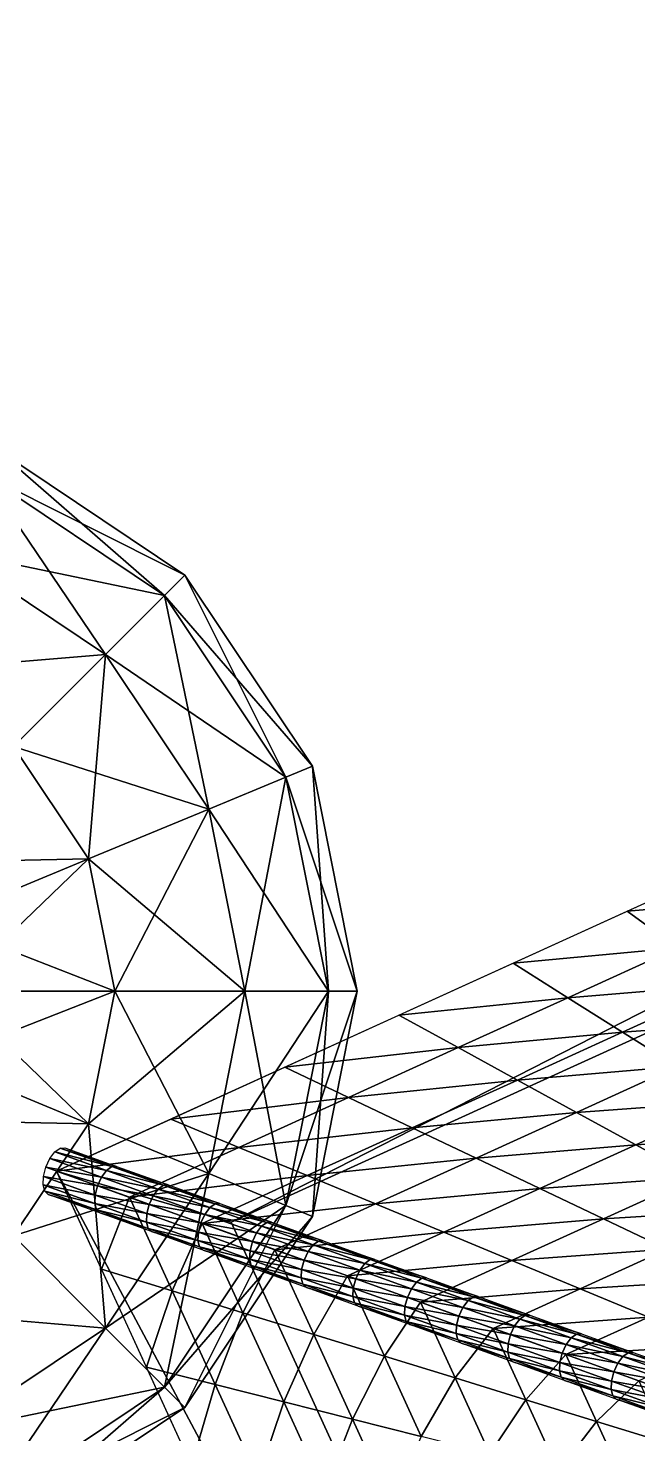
# Model space of a CAD drawing. Header units: metres. Extents: x -32.6 to 43.8, y -33.1 to 27.7.
# Drawn here: x -9.42 to -6.47, y 2.95 to 9.76 of the extents above; entities that cross this region are included whole.
import ezdxf

# ---------------------------------------------------------------- set-up
doc = ezdxf.new("R2010")
doc.units = ezdxf.units.M
for name, color, linetype in [('HREBENACE', 1, 'CONTINUOUS'), ('MANSARDA', 4, 'CONTINUOUS'), ('STRECHA_SEVER', 7, 'CONTINUOUS'), ('STRECHA_ZAPAD', 2, 'CONTINUOUS'), ('STROMY_OKOLI', 3, 'CONTINUOUS'), ('ZDIVO', 6, 'CONTINUOUS')]:
    doc.layers.add(name, color=color, linetype=linetype)

msp = doc.modelspace()

# ---------------------------------------------------------------- linework, layer by layer
at = {"layer": 'HREBENACE'}
for points in [[(-9.3363, 4.2449, 7.4465), (-9.3168, 4.2867, 7.4384), (-9.0667, 4.1966, 7.5763)], [(-9.3168, 4.2867, 7.4384), (-9.2923, 4.3192, 7.4153), (-9.0422, 4.2292, 7.5532)], [(-9.3168, 4.2867, 7.4384), (-9.0422, 4.2292, 7.5532), (-9.0667, 4.1966, 7.5763)], [(-9.2923, 4.3192, 7.4153), (-9.2667, 4.3376, 7.3808), (-9.0165, 4.2476, 7.5186)], [(-9.2923, 4.3192, 7.4153), (-9.0165, 4.2476, 7.5186), (-9.0422, 4.2292, 7.5532)], [(-9.2667, 4.3376, 7.3808), (-9.2437, 4.3391, 7.34), (-8.9936, 4.249, 7.4778)], [(-9.2667, 4.3376, 7.3808), (-8.9936, 4.249, 7.4778), (-9.0165, 4.2476, 7.5186)], [(-9.3479, 4.2003, 7.4384), (-9.3363, 4.2449, 7.4465), (-9.0862, 4.1548, 7.5844)], [(-9.3363, 4.2449, 7.4465), (-9.0667, 4.1966, 7.5763), (-9.0862, 4.1548, 7.5844)], [(-9.0667, 4.1966, 7.5763), (-9.0422, 4.2292, 7.5532), (-8.7921, 4.1392, 7.691)], [(-9.0422, 4.2292, 7.5532), (-9.0165, 4.2476, 7.5186), (-8.7664, 4.1576, 7.6565)], [(-9.0422, 4.2292, 7.5532), (-8.7664, 4.1576, 7.6565), (-8.7921, 4.1392, 7.691)], [(-9.0165, 4.2476, 7.5186), (-8.9936, 4.249, 7.4778), (-8.7434, 4.159, 7.6157)], [(-9.0165, 4.2476, 7.5186), (-8.7434, 4.159, 7.6157), (-8.7664, 4.1576, 7.6565)], [(-9.3498, 4.1596, 7.4153), (-9.3479, 4.2003, 7.4384), (-9.0978, 4.1102, 7.5763)], [(-9.3418, 4.129, 7.3808), (-9.3498, 4.1596, 7.4153), (-9.0997, 4.0695, 7.5532)], [(-9.3498, 4.1596, 7.4153), (-9.0978, 4.1102, 7.5763), (-9.0997, 4.0695, 7.5532)], [(-9.3479, 4.2003, 7.4384), (-9.0862, 4.1548, 7.5844), (-9.0978, 4.1102, 7.5763)], [(-9.0978, 4.1102, 7.5763), (-9.0862, 4.1548, 7.5844), (-8.836, 4.0648, 7.7222)], [(-9.0862, 4.1548, 7.5844), (-9.0667, 4.1966, 7.5763), (-8.8165, 4.1066, 7.7141)], [(-9.0862, 4.1548, 7.5844), (-8.8165, 4.1066, 7.7141), (-8.836, 4.0648, 7.7222)], [(-9.0667, 4.1966, 7.5763), (-8.7921, 4.1392, 7.691), (-8.8165, 4.1066, 7.7141)], [(-8.7921, 4.1392, 7.691), (-8.7664, 4.1576, 7.6565), (-8.5163, 4.0675, 7.7943)], [(-8.7664, 4.1576, 7.6565), (-8.7434, 4.159, 7.6157), (-8.4933, 4.069, 7.7535)], [(-8.7664, 4.1576, 7.6565), (-8.4933, 4.069, 7.7535), (-8.5163, 4.0675, 7.7943)], [(-9.325, 4.1133, 7.34), (-9.3418, 4.129, 7.3808), (-9.0916, 4.039, 7.5186)], [(-9.3418, 4.129, 7.3808), (-9.0997, 4.0695, 7.5532), (-9.0916, 4.039, 7.5186)], [(-9.325, 4.1133, 7.34), (-9.0916, 4.039, 7.5186), (-9.0748, 4.0232, 7.4778)], [(-9.0997, 4.0695, 7.5532), (-9.0978, 4.1102, 7.5763), (-8.8476, 4.0202, 7.7141)], [(-9.0978, 4.1102, 7.5763), (-8.836, 4.0648, 7.7222), (-8.8476, 4.0202, 7.7141)], [(-8.836, 4.0648, 7.7222), (-8.8165, 4.1066, 7.7141), (-8.5664, 4.0165, 7.852)], [(-8.8165, 4.1066, 7.7141), (-8.7921, 4.1392, 7.691), (-8.542, 4.0491, 7.8289)], [(-8.8165, 4.1066, 7.7141), (-8.542, 4.0491, 7.8289), (-8.5664, 4.0165, 7.852)], [(-8.7921, 4.1392, 7.691), (-8.5163, 4.0675, 7.7943), (-8.542, 4.0491, 7.8289)], [(-9.0916, 4.039, 7.5186), (-9.0997, 4.0695, 7.5532), (-8.8496, 3.9795, 7.691)], [(-9.0997, 4.0695, 7.5532), (-8.8476, 4.0202, 7.7141), (-8.8496, 3.9795, 7.691)], [(-9.0748, 4.0232, 7.4778), (-9.0916, 4.039, 7.5186), (-8.8415, 3.9489, 7.6565)], [(-9.0916, 4.039, 7.5186), (-8.8496, 3.9795, 7.691), (-8.8415, 3.9489, 7.6565)], [(-9.0748, 4.0232, 7.4778), (-8.8415, 3.9489, 7.6565), (-8.8247, 3.9332, 7.6157)], [(-8.8496, 3.9795, 7.691), (-8.8476, 4.0202, 7.7141), (-8.5975, 3.9301, 7.852)], [(-8.8476, 4.0202, 7.7141), (-8.836, 4.0648, 7.7222), (-8.5859, 3.9748, 7.8601)], [(-8.8476, 4.0202, 7.7141), (-8.5859, 3.9748, 7.8601), (-8.5975, 3.9301, 7.852)], [(-8.836, 4.0648, 7.7222), (-8.5664, 4.0165, 7.852), (-8.5859, 3.9748, 7.8601)], [(-8.5859, 3.9748, 7.8601), (-8.5664, 4.0165, 7.852), (-8.3163, 3.9265, 7.9898)], [(-8.5664, 4.0165, 7.852), (-8.542, 4.0491, 7.8289), (-8.2918, 3.9591, 7.9667)], [(-8.5664, 4.0165, 7.852), (-8.2918, 3.9591, 7.9667), (-8.3163, 3.9265, 7.9898)], [(-8.542, 4.0491, 7.8289), (-8.5163, 4.0675, 7.7943), (-8.2662, 3.9775, 7.9321)], [(-8.542, 4.0491, 7.8289), (-8.2662, 3.9775, 7.9321), (-8.2918, 3.9591, 7.9667)], [(-8.5163, 4.0675, 7.7943), (-8.4933, 4.069, 7.7535), (-8.2432, 3.9789, 7.8914)], [(-8.5163, 4.0675, 7.7943), (-8.2432, 3.9789, 7.8914), (-8.2662, 3.9775, 7.9321)], [(-8.8415, 3.9489, 7.6565), (-8.8496, 3.9795, 7.691), (-8.5994, 3.8894, 7.8289)], [(-8.8496, 3.9795, 7.691), (-8.5975, 3.9301, 7.852), (-8.5994, 3.8894, 7.8289)], [(-8.8247, 3.9332, 7.6157), (-8.8415, 3.9489, 7.6565), (-8.5914, 3.8589, 7.7943)], [(-8.8415, 3.9489, 7.6565), (-8.5994, 3.8894, 7.8289), (-8.5914, 3.8589, 7.7943)], [(-8.5975, 3.9301, 7.852), (-8.5859, 3.9748, 7.8601), (-8.3358, 3.8847, 7.9979)], [(-8.5859, 3.9748, 7.8601), (-8.3163, 3.9265, 7.9898), (-8.3358, 3.8847, 7.9979)], [(-8.3163, 3.9265, 7.9898), (-8.2918, 3.9591, 7.9667), (-8.0417, 3.869, 8.1046)], [(-8.2918, 3.9591, 7.9667), (-8.2662, 3.9775, 7.9321), (-8.016, 3.8874, 8.07)], [(-8.2918, 3.9591, 7.9667), (-8.016, 3.8874, 8.07), (-8.0417, 3.869, 8.1046)], [(-8.2662, 3.9775, 7.9321), (-8.2432, 3.9789, 7.8914), (-7.993, 3.8889, 8.0292)], [(-8.2662, 3.9775, 7.9321), (-7.993, 3.8889, 8.0292), (-8.016, 3.8874, 8.07)], [(-8.8247, 3.9332, 7.6157), (-8.5914, 3.8589, 7.7943), (-8.5746, 3.8431, 7.7535)], [(-8.5994, 3.8894, 7.8289), (-8.5975, 3.9301, 7.852), (-8.3474, 3.8401, 7.9898)], [(-8.5914, 3.8589, 7.7943), (-8.5994, 3.8894, 7.8289), (-8.3493, 3.7994, 7.9667)], [(-8.5994, 3.8894, 7.8289), (-8.3474, 3.8401, 7.9898), (-8.3493, 3.7994, 7.9667)], [(-8.5975, 3.9301, 7.852), (-8.3358, 3.8847, 7.9979), (-8.3474, 3.8401, 7.9898)], [(-8.3474, 3.8401, 7.9898), (-8.3358, 3.8847, 7.9979), (-8.0857, 3.7947, 8.1358)], [(-8.3358, 3.8847, 7.9979), (-8.3163, 3.9265, 7.9898), (-8.0662, 3.8365, 8.1276)], [(-8.3358, 3.8847, 7.9979), (-8.0662, 3.8365, 8.1276), (-8.0857, 3.7947, 8.1358)], [(-8.3163, 3.9265, 7.9898), (-8.0417, 3.869, 8.1046), (-8.0662, 3.8365, 8.1276)], [(-8.0417, 3.869, 8.1046), (-8.016, 3.8874, 8.07), (-7.7659, 3.7974, 8.2078)], [(-8.016, 3.8874, 8.07), (-7.993, 3.8889, 8.0292), (-7.7429, 3.7988, 8.1671)], [(-8.016, 3.8874, 8.07), (-7.7429, 3.7988, 8.1671), (-7.7659, 3.7974, 8.2078)], [(-8.5746, 3.8431, 7.7535), (-8.5914, 3.8589, 7.7943), (-8.3413, 3.7689, 7.9321)], [(-8.5914, 3.8589, 7.7943), (-8.3493, 3.7994, 7.9667), (-8.3413, 3.7689, 7.9321)], [(-8.5746, 3.8431, 7.7535), (-8.3413, 3.7689, 7.9321), (-8.3245, 3.7531, 7.8914)], [(-8.3493, 3.7994, 7.9667), (-8.3474, 3.8401, 7.9898), (-8.0973, 3.75, 8.1276)], [(-8.3474, 3.8401, 7.9898), (-8.0857, 3.7947, 8.1358), (-8.0973, 3.75, 8.1276)], [(-8.0857, 3.7947, 8.1358), (-8.0662, 3.8365, 8.1276), (-7.816, 3.7464, 8.2655)], [(-8.0662, 3.8365, 8.1276), (-8.0417, 3.869, 8.1046), (-7.7916, 3.779, 8.2424)], [(-8.0662, 3.8365, 8.1276), (-7.7916, 3.779, 8.2424), (-7.816, 3.7464, 8.2655)], [(-8.0417, 3.869, 8.1046), (-7.7659, 3.7974, 8.2078), (-7.7916, 3.779, 8.2424)], [(-8.3413, 3.7689, 7.9321), (-8.3493, 3.7994, 7.9667), (-8.0992, 3.7094, 8.1046)], [(-8.3493, 3.7994, 7.9667), (-8.0973, 3.75, 8.1276), (-8.0992, 3.7094, 8.1046)], [(-8.3245, 3.7531, 7.8914), (-8.3413, 3.7689, 7.9321), (-8.0911, 3.6788, 8.07)], [(-8.3413, 3.7689, 7.9321), (-8.0992, 3.7094, 8.1046), (-8.0911, 3.6788, 8.07)], [(-8.3245, 3.7531, 7.8914), (-8.0911, 3.6788, 8.07), (-8.0743, 3.6631, 8.0292)], [(-8.0992, 3.7094, 8.1046), (-8.0973, 3.75, 8.1276), (-7.8471, 3.66, 8.2655)], [(-8.0973, 3.75, 8.1276), (-8.0857, 3.7947, 8.1358), (-7.8355, 3.7046, 8.2736)], [(-8.0973, 3.75, 8.1276), (-7.8355, 3.7046, 8.2736), (-7.8471, 3.66, 8.2655)], [(-8.0857, 3.7947, 8.1358), (-7.816, 3.7464, 8.2655), (-7.8355, 3.7046, 8.2736)], [(-7.8355, 3.7046, 8.2736), (-7.816, 3.7464, 8.2655), (-7.5659, 3.6564, 8.4033)], [(-7.816, 3.7464, 8.2655), (-7.7916, 3.779, 8.2424), (-7.5415, 3.689, 8.3802)], [(-7.816, 3.7464, 8.2655), (-7.5415, 3.689, 8.3802), (-7.5659, 3.6564, 8.4033)], [(-7.7916, 3.779, 8.2424), (-7.7659, 3.7974, 8.2078), (-7.5158, 3.7074, 8.3457)], [(-7.7916, 3.779, 8.2424), (-7.5158, 3.7074, 8.3457), (-7.5415, 3.689, 8.3802)], [(-7.7659, 3.7974, 8.2078), (-7.7429, 3.7988, 8.1671), (-7.4928, 3.7088, 8.3049)], [(-7.7659, 3.7974, 8.2078), (-7.4928, 3.7088, 8.3049), (-7.5158, 3.7074, 8.3457)], [(-8.0911, 3.6788, 8.07), (-8.0992, 3.7094, 8.1046), (-7.8491, 3.6193, 8.2424)], [(-8.0992, 3.7094, 8.1046), (-7.8471, 3.66, 8.2655), (-7.8491, 3.6193, 8.2424)], [(-8.0743, 3.6631, 8.0292), (-8.0911, 3.6788, 8.07), (-7.841, 3.5888, 8.2078)], [(-8.0911, 3.6788, 8.07), (-7.8491, 3.6193, 8.2424), (-7.841, 3.5888, 8.2078)], [(-7.8471, 3.66, 8.2655), (-7.8355, 3.7046, 8.2736), (-7.5854, 3.6146, 8.4114)], [(-7.8355, 3.7046, 8.2736), (-7.5659, 3.6564, 8.4033), (-7.5854, 3.6146, 8.4114)], [(-7.5659, 3.6564, 8.4033), (-7.5415, 3.689, 8.3802), (-7.2913, 3.5989, 8.5181)], [(-7.5415, 3.689, 8.3802), (-7.5158, 3.7074, 8.3457), (-7.2657, 3.6173, 8.4835)], [(-7.5415, 3.689, 8.3802), (-7.2657, 3.6173, 8.4835), (-7.2913, 3.5989, 8.5181)], [(-7.5158, 3.7074, 8.3457), (-7.4928, 3.7088, 8.3049), (-7.2427, 3.6188, 8.4428)], [(-7.5158, 3.7074, 8.3457), (-7.2427, 3.6188, 8.4428), (-7.2657, 3.6173, 8.4835)], [(-8.0743, 3.6631, 8.0292), (-7.841, 3.5888, 8.2078), (-7.8242, 3.573, 8.1671)], [(-7.8491, 3.6193, 8.2424), (-7.8471, 3.66, 8.2655), (-7.597, 3.57, 8.4033)], [(-7.841, 3.5888, 8.2078), (-7.8491, 3.6193, 8.2424), (-7.5989, 3.5293, 8.3802)], [(-7.8491, 3.6193, 8.2424), (-7.597, 3.57, 8.4033), (-7.5989, 3.5293, 8.3802)], [(-7.8471, 3.66, 8.2655), (-7.5854, 3.6146, 8.4114), (-7.597, 3.57, 8.4033)], [(-7.597, 3.57, 8.4033), (-7.5854, 3.6146, 8.4114), (-7.3353, 3.5246, 8.5493)], [(-7.5854, 3.6146, 8.4114), (-7.5659, 3.6564, 8.4033), (-7.3158, 3.5663, 8.5412)], [(-7.5854, 3.6146, 8.4114), (-7.3158, 3.5663, 8.5412), (-7.3353, 3.5246, 8.5493)], [(-7.5659, 3.6564, 8.4033), (-7.2913, 3.5989, 8.5181), (-7.3158, 3.5663, 8.5412)], [(-7.2913, 3.5989, 8.5181), (-7.2657, 3.6173, 8.4835), (-7.0155, 3.5273, 8.6214)], [(-7.2657, 3.6173, 8.4835), (-7.2427, 3.6188, 8.4428), (-6.9925, 3.5287, 8.5806)], [(-7.2657, 3.6173, 8.4835), (-6.9925, 3.5287, 8.5806), (-7.0155, 3.5273, 8.6214)], [(-7.8242, 3.573, 8.1671), (-7.841, 3.5888, 8.2078), (-7.5909, 3.4987, 8.3457)], [(-7.841, 3.5888, 8.2078), (-7.5989, 3.5293, 8.3802), (-7.5909, 3.4987, 8.3457)], [(-7.8242, 3.573, 8.1671), (-7.5909, 3.4987, 8.3457), (-7.5741, 3.483, 8.3049)], [(-7.5989, 3.5293, 8.3802), (-7.597, 3.57, 8.4033), (-7.3469, 3.4799, 8.5412)], [(-7.597, 3.57, 8.4033), (-7.3353, 3.5246, 8.5493), (-7.3469, 3.4799, 8.5412)], [(-7.3353, 3.5246, 8.5493), (-7.3158, 3.5663, 8.5412), (-7.0657, 3.4763, 8.679)], [(-7.3158, 3.5663, 8.5412), (-7.2913, 3.5989, 8.5181), (-7.0412, 3.5089, 8.6559)], [(-7.3158, 3.5663, 8.5412), (-7.0412, 3.5089, 8.6559), (-7.0657, 3.4763, 8.679)], [(-7.2913, 3.5989, 8.5181), (-7.0155, 3.5273, 8.6214), (-7.0412, 3.5089, 8.6559)], [(-7.5909, 3.4987, 8.3457), (-7.5989, 3.5293, 8.3802), (-7.3488, 3.4392, 8.5181)], [(-7.5989, 3.5293, 8.3802), (-7.3469, 3.4799, 8.5412), (-7.3488, 3.4392, 8.5181)], [(-7.5741, 3.483, 8.3049), (-7.5909, 3.4987, 8.3457), (-7.3408, 3.4087, 8.4835)], [(-7.5909, 3.4987, 8.3457), (-7.3488, 3.4392, 8.5181), (-7.3408, 3.4087, 8.4835)], [(-7.5741, 3.483, 8.3049), (-7.3408, 3.4087, 8.4835), (-7.324, 3.3929, 8.4428)], [(-7.3488, 3.4392, 8.5181), (-7.3469, 3.4799, 8.5412), (-7.0968, 3.3899, 8.679)], [(-7.3469, 3.4799, 8.5412), (-7.3353, 3.5246, 8.5493), (-7.0852, 3.4345, 8.6871)], [(-7.3469, 3.4799, 8.5412), (-7.0852, 3.4345, 8.6871), (-7.0968, 3.3899, 8.679)], [(-7.3353, 3.5246, 8.5493), (-7.0657, 3.4763, 8.679), (-7.0852, 3.4345, 8.6871)], [(-7.0852, 3.4345, 8.6871), (-7.0657, 3.4763, 8.679), (-6.8155, 3.3863, 8.8169)], [(-7.0657, 3.4763, 8.679), (-7.0412, 3.5089, 8.6559), (-6.7911, 3.4188, 8.7938)], [(-7.0657, 3.4763, 8.679), (-6.7911, 3.4188, 8.7938), (-6.8155, 3.3863, 8.8169)], [(-7.0412, 3.5089, 8.6559), (-7.0155, 3.5273, 8.6214), (-6.7654, 3.4372, 8.7592)], [(-7.0412, 3.5089, 8.6559), (-6.7654, 3.4372, 8.7592), (-6.7911, 3.4188, 8.7938)], [(-7.0155, 3.5273, 8.6214), (-6.9925, 3.5287, 8.5806), (-6.7424, 3.4387, 8.7185)], [(-7.0155, 3.5273, 8.6214), (-6.7424, 3.4387, 8.7185), (-6.7654, 3.4372, 8.7592)], [(-7.3408, 3.4087, 8.4835), (-7.3488, 3.4392, 8.5181), (-7.0987, 3.3492, 8.6559)], [(-7.3488, 3.4392, 8.5181), (-7.0968, 3.3899, 8.679), (-7.0987, 3.3492, 8.6559)], [(-7.324, 3.3929, 8.4428), (-7.3408, 3.4087, 8.4835), (-7.0906, 3.3187, 8.6214)], [(-7.3408, 3.4087, 8.4835), (-7.0987, 3.3492, 8.6559), (-7.0906, 3.3187, 8.6214)], [(-7.0968, 3.3899, 8.679), (-7.0852, 3.4345, 8.6871), (-6.835, 3.3445, 8.825)], [(-7.0852, 3.4345, 8.6871), (-6.8155, 3.3863, 8.8169), (-6.835, 3.3445, 8.825)], [(-6.8155, 3.3863, 8.8169), (-6.7911, 3.4188, 8.7938), (-6.5409, 3.3288, 8.9316)], [(-6.7911, 3.4188, 8.7938), (-6.7654, 3.4372, 8.7592), (-6.5153, 3.3472, 8.8971)], [(-6.7911, 3.4188, 8.7938), (-6.5153, 3.3472, 8.8971), (-6.5409, 3.3288, 8.9316)], [(-6.7654, 3.4372, 8.7592), (-6.7424, 3.4387, 8.7185), (-6.4923, 3.3486, 8.8563)], [(-6.7654, 3.4372, 8.7592), (-6.4923, 3.3486, 8.8563), (-6.5153, 3.3472, 8.8971)], [(-7.324, 3.3929, 8.4428), (-7.0906, 3.3187, 8.6214), (-7.0738, 3.3029, 8.5806)], [(-7.0987, 3.3492, 8.6559), (-7.0968, 3.3899, 8.679), (-6.8466, 3.2998, 8.8169)], [(-7.0906, 3.3187, 8.6214), (-7.0987, 3.3492, 8.6559), (-6.8486, 3.2592, 8.7938)], [(-7.0987, 3.3492, 8.6559), (-6.8466, 3.2998, 8.8169), (-6.8486, 3.2592, 8.7938)], [(-7.0968, 3.3899, 8.679), (-6.835, 3.3445, 8.825), (-6.8466, 3.2998, 8.8169)], [(-6.8466, 3.2998, 8.8169), (-6.835, 3.3445, 8.825), (-6.5849, 3.2544, 8.9628)], [(-6.835, 3.3445, 8.825), (-6.8155, 3.3863, 8.8169), (-6.5654, 3.2962, 8.9547)], [(-6.835, 3.3445, 8.825), (-6.5654, 3.2962, 8.9547), (-6.5849, 3.2544, 8.9628)], [(-6.8155, 3.3863, 8.8169), (-6.5409, 3.3288, 8.9316), (-6.5654, 3.2962, 8.9547)], [(-6.5409, 3.3288, 8.9316), (-6.5153, 3.3472, 8.8971), (-6.2652, 3.2572, 9.0349)], [(-6.5153, 3.3472, 8.8971), (-6.4923, 3.3486, 8.8563), (-6.2422, 3.2586, 8.9941)], [(-6.5153, 3.3472, 8.8971), (-6.2422, 3.2586, 8.9941), (-6.2652, 3.2572, 9.0349)], [(-7.0738, 3.3029, 8.5806), (-7.0906, 3.3187, 8.6214), (-6.8405, 3.2286, 8.7592)], [(-7.0906, 3.3187, 8.6214), (-6.8486, 3.2592, 8.7938), (-6.8405, 3.2286, 8.7592)], [(-7.0738, 3.3029, 8.5806), (-6.8405, 3.2286, 8.7592), (-6.8237, 3.2129, 8.7185)], [(-6.8486, 3.2592, 8.7938), (-6.8466, 3.2998, 8.8169), (-6.5965, 3.2098, 8.9547)], [(-6.8466, 3.2998, 8.8169), (-6.5849, 3.2544, 8.9628), (-6.5965, 3.2098, 8.9547)], [(-6.5849, 3.2544, 8.9628), (-6.5654, 3.2962, 8.9547), (-6.3153, 3.2062, 9.0926)], [(-6.5654, 3.2962, 8.9547), (-6.5409, 3.3288, 8.9316), (-6.2908, 3.2387, 9.0695)], [(-6.5654, 3.2962, 8.9547), (-6.2908, 3.2387, 9.0695), (-6.3153, 3.2062, 9.0926)], [(-6.5409, 3.3288, 8.9316), (-6.2652, 3.2572, 9.0349), (-6.2908, 3.2387, 9.0695)], [(-6.8405, 3.2286, 8.7592), (-6.8486, 3.2592, 8.7938), (-6.5984, 3.1691, 8.9316)], [(-6.8486, 3.2592, 8.7938), (-6.5965, 3.2098, 8.9547), (-6.5984, 3.1691, 8.9316)], [(-6.8237, 3.2129, 8.7185), (-6.8405, 3.2286, 8.7592), (-6.5904, 3.1386, 8.8971)], [(-6.8405, 3.2286, 8.7592), (-6.5984, 3.1691, 8.9316), (-6.5904, 3.1386, 8.8971)], [(-6.8237, 3.2129, 8.7185), (-6.5904, 3.1386, 8.8971), (-6.5736, 3.1228, 8.8563)], [(-6.5984, 3.1691, 8.9316), (-6.5965, 3.2098, 8.9547), (-6.3464, 3.1198, 9.0926)], [(-6.5965, 3.2098, 8.9547), (-6.5849, 3.2544, 8.9628), (-6.3348, 3.1644, 9.1007)], [(-6.5965, 3.2098, 8.9547), (-6.3348, 3.1644, 9.1007), (-6.3464, 3.1198, 9.0926)], [(-6.5849, 3.2544, 8.9628), (-6.3153, 3.2062, 9.0926), (-6.3348, 3.1644, 9.1007)], [(-6.5904, 3.1386, 8.8971), (-6.5984, 3.1691, 8.9316), (-6.3483, 3.0791, 9.0695)], [(-6.5984, 3.1691, 8.9316), (-6.3464, 3.1198, 9.0926), (-6.3483, 3.0791, 9.0695)], [(-6.5736, 3.1228, 8.8563), (-6.5904, 3.1386, 8.8971), (-6.3403, 3.0485, 9.0349)], [(-6.5904, 3.1386, 8.8971), (-6.3483, 3.0791, 9.0695), (-6.3403, 3.0485, 9.0349)], [(-6.5736, 3.1228, 8.8563), (-6.3403, 3.0485, 9.0349), (-6.3235, 3.0328, 8.9941)]]:
    msp.add_3dface(points, dxfattribs=at)
at = {"layer": 'MANSARDA'}
for points in [[(-8.4393, 3.9782, 4.36), (2.8769, 9.7578, 7.29), (-9.2843, 4.2262, 7.29)], [(-8.4393, 3.9782, 4.36), (2.5058, 8.9567, 4.36), (2.8769, 9.7578, 7.29)], [(-4.1305, -5.4244, 4.36), (-8.4393, 3.9782, 4.36), (-9.2843, 4.2262, 7.29)], [(-4.1305, -5.4244, 4.36), (-9.2843, 4.2262, 7.29), (-4.4968, -6.2212, 7.29)]]:
    msp.add_3dface(points, dxfattribs=at)
at = {"layer": 'STRECHA_SEVER'}
for points in [[(-6.5204, 5.4834, 7.29), (-5.9676, 5.7348, 7.29), (-5.7465, 5.548, 7.4842)], [(-6.5204, 5.4834, 7.29), (-5.7465, 5.548, 7.4842), (-6.2774, 5.3066, 7.4842)], [(-7.0732, 5.2319, 7.29), (-6.5204, 5.4834, 7.29), (-6.2774, 5.3066, 7.4842)], [(-7.0732, 5.2319, 7.29), (-6.2774, 5.3066, 7.4842), (-6.8083, 5.0651, 7.4842)], [(-6.8083, 5.0651, 7.4842), (-6.2774, 5.3066, 7.4842), (-6.0344, 5.1297, 7.6785)], [(-7.626, 4.9805, 7.29), (-7.0732, 5.2319, 7.29), (-6.8083, 5.0651, 7.4842)], [(-6.8083, 5.0651, 7.4842), (-6.0344, 5.1297, 7.6785), (-6.5434, 4.8983, 7.6785)], [(-6.5434, 4.8983, 7.6785), (-6.0344, 5.1297, 7.6785), (-5.7914, 4.9529, 7.8727)], [(-7.626, 4.9805, 7.29), (-6.8083, 5.0651, 7.4842), (-7.3392, 4.8237, 7.4842)], [(-7.3392, 4.8237, 7.4842), (-6.8083, 5.0651, 7.4842), (-6.5434, 4.8983, 7.6785)], [(-8.1788, 4.7291, 7.29), (-7.626, 4.9805, 7.29), (-7.3392, 4.8237, 7.4842)], [(-6.5434, 4.8983, 7.6785), (-5.7914, 4.9529, 7.8727), (-6.2785, 4.7315, 7.8727)], [(-7.3392, 4.8237, 7.4842), (-6.5434, 4.8983, 7.6785), (-7.0524, 4.6668, 7.6785)], [(-7.0524, 4.6668, 7.6785), (-6.5434, 4.8983, 7.6785), (-6.2785, 4.7315, 7.8727)], [(-8.1788, 4.7291, 7.29), (-7.3392, 4.8237, 7.4842), (-7.8701, 4.5822, 7.4842)], [(-7.8701, 4.5822, 7.4842), (-7.3392, 4.8237, 7.4842), (-7.0524, 4.6668, 7.6785)], [(-8.7315, 4.4776, 7.29), (-8.1788, 4.7291, 7.29), (-7.8701, 4.5822, 7.4842)], [(-7.0524, 4.6668, 7.6785), (-6.2785, 4.7315, 7.8727), (-6.7656, 4.51, 7.8727)], [(-6.7656, 4.51, 7.8727), (-6.2785, 4.7315, 7.8727), (-6.0136, 4.5646, 8.0669)], [(-7.8701, 4.5822, 7.4842), (-7.0524, 4.6668, 7.6785), (-7.5614, 4.4354, 7.6785)], [(-7.5614, 4.4354, 7.6785), (-7.0524, 4.6668, 7.6785), (-6.7656, 4.51, 7.8727)], [(-8.7315, 4.4776, 7.29), (-7.8701, 4.5822, 7.4842), (-8.401, 4.3408, 7.4842)], [(-8.401, 4.3408, 7.4842), (-7.8701, 4.5822, 7.4842), (-7.5614, 4.4354, 7.6785)], [(-6.7656, 4.51, 7.8727), (-6.0136, 4.5646, 8.0669), (-6.4788, 4.3531, 8.0669)], [(-6.4788, 4.3531, 8.0669), (-6.0136, 4.5646, 8.0669), (-5.7487, 4.3978, 8.2612)], [(-7.5614, 4.4354, 7.6785), (-6.7656, 4.51, 7.8727), (-7.2527, 4.2885, 7.8727)], [(-7.2527, 4.2885, 7.8727), (-6.7656, 4.51, 7.8727), (-6.4788, 4.3531, 8.0669)], [(-9.2843, 4.2262, 7.29), (-8.7315, 4.4776, 7.29), (-8.401, 4.3408, 7.4842)], [(-8.401, 4.3408, 7.4842), (-7.5614, 4.4354, 7.6785), (-8.0704, 4.2039, 7.6785)], [(-8.0704, 4.2039, 7.6785), (-7.5614, 4.4354, 7.6785), (-7.2527, 4.2885, 7.8727)], [(-6.4788, 4.3531, 8.0669), (-5.7487, 4.3978, 8.2612), (-6.192, 4.1963, 8.2612)], [(-9.2843, 4.2262, 7.29), (-8.401, 4.3408, 7.4842), (-8.9319, 4.0993, 7.4842)], [(-8.9319, 4.0993, 7.4842), (-8.401, 4.3408, 7.4842), (-8.0704, 4.2039, 7.6785)], [(-8.0704, 4.2039, 7.6785), (-7.2527, 4.2885, 7.8727), (-7.7399, 4.067, 7.8727)], [(-7.7399, 4.067, 7.8727), (-7.2527, 4.2885, 7.8727), (-6.9441, 4.1416, 8.0669)], [(-7.2527, 4.2885, 7.8727), (-6.4788, 4.3531, 8.0669), (-6.9441, 4.1416, 8.0669)], [(-6.9441, 4.1416, 8.0669), (-6.4788, 4.3531, 8.0669), (-6.192, 4.1963, 8.2612)], [(-8.9319, 4.0993, 7.4842), (-8.0704, 4.2039, 7.6785), (-8.5794, 3.9724, 7.6785)], [(-8.5794, 3.9724, 7.6785), (-8.0704, 4.2039, 7.6785), (-7.7399, 4.067, 7.8727)], [(-6.9441, 4.1416, 8.0669), (-6.192, 4.1963, 8.2612), (-6.6354, 3.9948, 8.2612)], [(-6.6354, 3.9948, 8.2612), (-6.192, 4.1963, 8.2612), (-5.9053, 4.0395, 8.4554)], [(-7.7399, 4.067, 7.8727), (-6.9441, 4.1416, 8.0669), (-7.4093, 3.9302, 8.0669)], [(-7.4093, 3.9302, 8.0669), (-6.9441, 4.1416, 8.0669), (-6.6354, 3.9948, 8.2612)], [(-8.5794, 3.9724, 7.6785), (-7.7399, 4.067, 7.8727), (-8.227, 3.8455, 7.8727)], [(-8.227, 3.8455, 7.8727), (-7.7399, 4.067, 7.8727), (-7.4093, 3.9302, 8.0669)], [(-6.6354, 3.9948, 8.2612), (-5.9053, 4.0395, 8.4554), (-6.3267, 3.8479, 8.4554)], [(-7.4093, 3.9302, 8.0669), (-6.6354, 3.9948, 8.2612), (-7.0787, 3.7933, 8.2612)], [(-7.0787, 3.7933, 8.2612), (-6.6354, 3.9948, 8.2612), (-6.3267, 3.8479, 8.4554)], [(-8.227, 3.8455, 7.8727), (-7.4093, 3.9302, 8.0669), (-7.8745, 3.7187, 8.0669)], [(-7.8745, 3.7187, 8.0669), (-7.4093, 3.9302, 8.0669), (-7.0787, 3.7933, 8.2612)], [(-7.0787, 3.7933, 8.2612), (-6.3267, 3.8479, 8.4554), (-6.7482, 3.6564, 8.4554)], [(-6.7482, 3.6564, 8.4554), (-6.3267, 3.8479, 8.4554), (-6.018, 3.7011, 8.6497)], [(-7.8745, 3.7187, 8.0669), (-7.0787, 3.7933, 8.2612), (-7.5221, 3.5918, 8.2612)], [(-7.5221, 3.5918, 8.2612), (-7.0787, 3.7933, 8.2612), (-6.7482, 3.6564, 8.4554)], [(-6.7482, 3.6564, 8.4554), (-6.018, 3.7011, 8.6497), (-6.4176, 3.5196, 8.6497)], [(-7.5221, 3.5918, 8.2612), (-6.7482, 3.6564, 8.4554), (-7.1696, 3.4649, 8.4554)], [(-7.1696, 3.4649, 8.4554), (-6.7482, 3.6564, 8.4554), (-6.4176, 3.5196, 8.6497)], [(-7.1696, 3.4649, 8.4554), (-6.4176, 3.5196, 8.6497), (-6.8172, 3.338, 8.6497)], [(-6.8172, 3.338, 8.6497), (-6.4176, 3.5196, 8.6497), (-6.087, 3.3827, 8.8439)], [(-6.8172, 3.338, 8.6497), (-6.087, 3.3827, 8.8439), (-6.4647, 3.2112, 8.8439)]]:
    msp.add_3dface(points, dxfattribs=at)
at = {"layer": 'STRECHA_ZAPAD'}
for points in [[(-9.0667, 3.7513, 7.29), (-9.2843, 4.2262, 7.29), (-8.9319, 4.0993, 7.4842)], [(-9.0667, 3.7513, 7.29), (-8.9319, 4.0993, 7.4842), (-8.7241, 3.646, 7.4842)], [(-8.7241, 3.646, 7.4842), (-8.9319, 4.0993, 7.4842), (-8.5794, 3.9724, 7.6785)], [(-8.7241, 3.646, 7.4842), (-8.5794, 3.9724, 7.6785), (-8.3816, 3.5407, 7.6785)], [(-8.3816, 3.5407, 7.6785), (-8.5794, 3.9724, 7.6785), (-8.227, 3.8455, 7.8727)], [(-8.3816, 3.5407, 7.6785), (-8.227, 3.8455, 7.8727), (-8.039, 3.4354, 7.8727)], [(-8.039, 3.4354, 7.8727), (-8.227, 3.8455, 7.8727), (-7.8745, 3.7187, 8.0669)], [(-8.8491, 3.2764, 7.29), (-9.0667, 3.7513, 7.29), (-8.7241, 3.646, 7.4842)], [(-8.039, 3.4354, 7.8727), (-7.8745, 3.7187, 8.0669), (-7.6965, 3.3301, 8.0669)], [(-7.6965, 3.3301, 8.0669), (-7.8745, 3.7187, 8.0669), (-7.5221, 3.5918, 8.2612)], [(-8.8491, 3.2764, 7.29), (-8.7241, 3.646, 7.4842), (-8.5164, 3.1927, 7.4842)], [(-8.5164, 3.1927, 7.4842), (-8.7241, 3.646, 7.4842), (-8.3816, 3.5407, 7.6785)], [(-8.5164, 3.1927, 7.4842), (-8.3816, 3.5407, 7.6785), (-8.1838, 3.109, 7.6785)], [(-8.1838, 3.109, 7.6785), (-8.3816, 3.5407, 7.6785), (-8.039, 3.4354, 7.8727)], [(-7.6965, 3.3301, 8.0669), (-7.5221, 3.5918, 8.2612), (-7.3539, 3.2248, 8.2612)], [(-7.3539, 3.2248, 8.2612), (-7.5221, 3.5918, 8.2612), (-7.1696, 3.4649, 8.4554)], [(-8.1838, 3.109, 7.6785), (-8.039, 3.4354, 7.8727), (-7.8511, 3.0253, 7.8727)], [(-7.8511, 3.0253, 7.8727), (-8.039, 3.4354, 7.8727), (-7.6965, 3.3301, 8.0669)], [(-7.3539, 3.2248, 8.2612), (-7.1696, 3.4649, 8.4554), (-7.0114, 3.1195, 8.4554)], [(-7.0114, 3.1195, 8.4554), (-7.1696, 3.4649, 8.4554), (-6.8172, 3.338, 8.6497)], [(-7.0114, 3.1195, 8.4554), (-6.8172, 3.338, 8.6497), (-6.6688, 3.0143, 8.6497)], [(-6.6688, 3.0143, 8.6497), (-6.8172, 3.338, 8.6497), (-6.4647, 3.2112, 8.8439)], [(-8.6315, 2.8015, 7.29), (-8.8491, 3.2764, 7.29), (-8.5164, 3.1927, 7.4842)], [(-7.8511, 3.0253, 7.8727), (-7.6965, 3.3301, 8.0669), (-7.5184, 2.9416, 8.0669)], [(-7.5184, 2.9416, 8.0669), (-7.6965, 3.3301, 8.0669), (-7.3539, 3.2248, 8.2612)], [(-7.5184, 2.9416, 8.0669), (-7.3539, 3.2248, 8.2612), (-7.1858, 2.8579, 8.2612)], [(-7.1858, 2.8579, 8.2612), (-7.3539, 3.2248, 8.2612), (-7.0114, 3.1195, 8.4554)], [(-6.6688, 3.0143, 8.6497), (-6.4647, 3.2112, 8.8439), (-6.3262, 2.909, 8.8439)], [(-8.6315, 2.8015, 7.29), (-8.5164, 3.1927, 7.4842), (-8.3087, 2.7394, 7.4842)], [(-8.3087, 2.7394, 7.4842), (-8.5164, 3.1927, 7.4842), (-8.1838, 3.109, 7.6785)], [(-8.3087, 2.7394, 7.4842), (-8.1838, 3.109, 7.6785), (-7.9859, 2.6773, 7.6785)], [(-7.9859, 2.6773, 7.6785), (-8.1838, 3.109, 7.6785), (-7.8511, 3.0253, 7.8727)], [(-7.1858, 2.8579, 8.2612), (-7.0114, 3.1195, 8.4554), (-6.8531, 2.7742, 8.4554)], [(-6.8531, 2.7742, 8.4554), (-7.0114, 3.1195, 8.4554), (-6.6688, 3.0143, 8.6497)], [(-7.9859, 2.6773, 7.6785), (-7.8511, 3.0253, 7.8727), (-7.6631, 2.6152, 7.8727)], [(-7.6631, 2.6152, 7.8727), (-7.8511, 3.0253, 7.8727), (-7.5184, 2.9416, 8.0669)], [(-6.8531, 2.7742, 8.4554), (-6.6688, 3.0143, 8.6497), (-6.5204, 2.6905, 8.6497)], [(-6.5204, 2.6905, 8.6497), (-6.6688, 3.0143, 8.6497), (-6.3262, 2.909, 8.8439)]]:
    msp.add_3dface(points, dxfattribs=at)
at = {"layer": 'STROMY_OKOLI'}
for points in [[(-8.761, 7.0121, 6.0784), (-9.6401, 7.5995, 6.0784), (-9.5867, 7.7283, 5.198)], [(-8.6624, 7.1107, 5.198), (-9.5867, 7.7283, 5.198), (-9.6401, 7.5995, 4.3176)], [(-8.761, 7.0121, 6.0784), (-9.5867, 7.7283, 5.198), (-8.6624, 7.1107, 5.198)], [(-9.0472, 6.726, 6.8726), (-9.7949, 7.2256, 6.8726), (-9.6401, 7.5995, 6.0784)], [(-8.761, 7.0121, 4.3176), (-9.6401, 7.5995, 4.3176), (-9.7949, 7.2256, 3.5234)], [(-9.0472, 6.726, 6.8726), (-9.6401, 7.5995, 6.0784), (-8.761, 7.0121, 6.0784)], [(-8.6624, 7.1107, 5.198), (-9.6401, 7.5995, 4.3176), (-8.761, 7.0121, 4.3176)], [(-9.0472, 6.726, 3.5234), (-9.7949, 7.2256, 3.5234), (-10.0361, 6.6433, 2.8931)], [(-9.4929, 6.2803, 7.5029), (-9.7949, 7.2256, 6.8726), (-9.0472, 6.726, 6.8726)], [(-8.761, 7.0121, 4.3176), (-9.7949, 7.2256, 3.5234), (-9.0472, 6.726, 3.5234)], [(-8.1737, 6.133, 6.0784), (-8.761, 7.0121, 6.0784), (-8.6624, 7.1107, 5.198)], [(-8.0448, 6.1864, 5.198), (-8.6624, 7.1107, 5.198), (-8.761, 7.0121, 4.3176)], [(-8.1737, 6.133, 6.0784), (-8.6624, 7.1107, 5.198), (-8.0448, 6.1864, 5.198)], [(-8.5475, 5.9782, 6.8726), (-9.0472, 6.726, 6.8726), (-8.761, 7.0121, 6.0784)], [(-8.1737, 6.133, 4.3176), (-8.761, 7.0121, 4.3176), (-9.0472, 6.726, 3.5234)], [(-8.5475, 5.9782, 6.8726), (-8.761, 7.0121, 6.0784), (-8.1737, 6.133, 6.0784)], [(-8.0448, 6.1864, 5.198), (-8.761, 7.0121, 4.3176), (-8.1737, 6.133, 4.3176)], [(-9.0472, 6.726, 3.5234), (-10.0361, 6.6433, 2.8931), (-9.4929, 6.2803, 2.8931)], [(-9.1298, 5.737, 7.5029), (-9.4929, 6.2803, 7.5029), (-9.0472, 6.726, 6.8726)], [(-8.5475, 5.9782, 3.5234), (-9.0472, 6.726, 3.5234), (-9.4929, 6.2803, 2.8931)], [(-9.1298, 5.737, 7.5029), (-9.0472, 6.726, 6.8726), (-8.5475, 5.9782, 6.8726)], [(-8.1737, 6.133, 4.3176), (-9.0472, 6.726, 3.5234), (-8.5475, 5.9782, 3.5234)], [(-9.1298, 5.737, 2.8931), (-9.4929, 6.2803, 2.8931), (-10.0544, 5.7187, 2.4884)], [(-9.8636, 5.433, 7.9076), (-9.4929, 6.2803, 7.5029), (-9.1298, 5.737, 7.5029)], [(-8.5475, 5.9782, 3.5234), (-9.4929, 6.2803, 2.8931), (-9.1298, 5.737, 2.8931)], [(-8.3721, 5.0961, 6.8726), (-8.5475, 5.9782, 6.8726), (-8.1737, 6.133, 6.0784)], [(-7.9674, 5.0961, 4.3176), (-8.1737, 6.133, 4.3176), (-8.5475, 5.9782, 3.5234)], [(-8.3721, 5.0961, 6.8726), (-8.1737, 6.133, 6.0784), (-7.9674, 5.0961, 6.0784)], [(-7.9674, 5.0961, 6.0784), (-8.1737, 6.133, 6.0784), (-8.0448, 6.1864, 5.198)], [(-7.828, 5.0961, 5.198), (-8.0448, 6.1864, 5.198), (-8.1737, 6.133, 4.3176)], [(-7.828, 5.0961, 5.198), (-8.1737, 6.133, 4.3176), (-7.9674, 5.0961, 4.3176)], [(-7.9674, 5.0961, 6.0784), (-8.0448, 6.1864, 5.198), (-7.828, 5.0961, 5.198)], [(-9.0024, 5.0961, 7.5029), (-9.1298, 5.737, 7.5029), (-8.5475, 5.9782, 6.8726)], [(-8.3721, 5.0961, 3.5234), (-8.5475, 5.9782, 3.5234), (-9.1298, 5.737, 2.8931)], [(-9.0024, 5.0961, 7.5029), (-8.5475, 5.9782, 6.8726), (-8.3721, 5.0961, 6.8726)], [(-7.9674, 5.0961, 4.3176), (-8.5475, 5.9782, 3.5234), (-8.3721, 5.0961, 3.5234)], [(-9.1298, 5.737, 2.8931), (-10.0544, 5.7187, 2.4884), (-9.8636, 5.433, 2.4884)], [(-9.7966, 5.0961, 7.9076), (-9.8636, 5.433, 7.9076), (-9.1298, 5.737, 7.5029)], [(-9.0024, 5.0961, 2.8931), (-9.1298, 5.737, 2.8931), (-9.8636, 5.433, 2.4884)], [(-9.7966, 5.0961, 7.9076), (-9.1298, 5.737, 7.5029), (-9.0024, 5.0961, 7.5029)], [(-8.3721, 5.0961, 3.5234), (-9.1298, 5.737, 2.8931), (-9.0024, 5.0961, 2.8931)], [(-9.0024, 5.0961, 2.8931), (-9.8636, 5.433, 2.4884), (-9.7966, 5.0961, 2.4884)], [(-9.8636, 4.7592, 7.9076), (-9.7966, 5.0961, 7.9076), (-9.0024, 5.0961, 7.5029)], [(-9.8636, 4.7592, 7.9076), (-9.0024, 5.0961, 7.5029), (-9.1298, 4.4553, 7.5029)], [(-9.1298, 4.4553, 2.8931), (-9.7966, 5.0961, 2.4884), (-9.8636, 4.7592, 2.4884)], [(-9.1298, 4.4553, 2.8931), (-9.0024, 5.0961, 2.8931), (-9.7966, 5.0961, 2.4884)], [(-9.1298, 4.4553, 7.5029), (-9.0024, 5.0961, 7.5029), (-8.3721, 5.0961, 6.8726)], [(-9.1298, 4.4553, 7.5029), (-8.3721, 5.0961, 6.8726), (-8.5475, 4.2141, 6.8726)], [(-8.5475, 4.2141, 3.5234), (-9.0024, 5.0961, 2.8931), (-9.1298, 4.4553, 2.8931)], [(-8.5475, 4.2141, 3.5234), (-8.3721, 5.0961, 3.5234), (-9.0024, 5.0961, 2.8931)], [(-8.5475, 4.2141, 6.8726), (-8.3721, 5.0961, 6.8726), (-7.9674, 5.0961, 6.0784)], [(-8.5475, 4.2141, 6.8726), (-7.9674, 5.0961, 6.0784), (-8.1737, 4.0592, 6.0784)], [(-8.1737, 4.0592, 4.3176), (-8.3721, 5.0961, 3.5234), (-8.5475, 4.2141, 3.5234)], [(-8.1737, 4.0592, 4.3176), (-7.9674, 5.0961, 4.3176), (-8.3721, 5.0961, 3.5234)], [(-8.1737, 4.0592, 6.0784), (-7.9674, 5.0961, 6.0784), (-7.828, 5.0961, 5.198)], [(-8.1737, 4.0592, 6.0784), (-7.828, 5.0961, 5.198), (-8.0448, 4.0059, 5.198)], [(-8.0448, 4.0059, 5.198), (-7.9674, 5.0961, 4.3176), (-8.1737, 4.0592, 4.3176)], [(-8.0448, 4.0059, 5.198), (-7.828, 5.0961, 5.198), (-7.9674, 5.0961, 4.3176)], [(-10.0544, 4.4736, 7.9076), (-9.8636, 4.7592, 7.9076), (-9.1298, 4.4553, 7.5029)], [(-9.4929, 3.912, 2.8931), (-9.1298, 4.4553, 2.8931), (-9.8636, 4.7592, 2.4884)], [(-10.0544, 4.4736, 7.9076), (-9.1298, 4.4553, 7.5029), (-9.4929, 3.912, 7.5029)], [(-9.4929, 3.912, 7.5029), (-9.1298, 4.4553, 7.5029), (-8.5475, 4.2141, 6.8726)], [(-9.0472, 3.4663, 3.5234), (-9.1298, 4.4553, 2.8931), (-9.4929, 3.912, 2.8931)], [(-9.0472, 3.4663, 3.5234), (-8.5475, 4.2141, 3.5234), (-9.1298, 4.4553, 2.8931)], [(-9.4929, 3.912, 7.5029), (-8.5475, 4.2141, 6.8726), (-9.0472, 3.4663, 6.8726)], [(-9.0472, 3.4663, 6.8726), (-8.5475, 4.2141, 6.8726), (-8.1737, 4.0592, 6.0784)], [(-8.761, 3.1802, 4.3176), (-8.5475, 4.2141, 3.5234), (-9.0472, 3.4663, 3.5234)], [(-8.761, 3.1802, 4.3176), (-8.1737, 4.0592, 4.3176), (-8.5475, 4.2141, 3.5234)], [(-9.0472, 3.4663, 6.8726), (-8.1737, 4.0592, 6.0784), (-8.761, 3.1802, 6.0784)], [(-8.761, 3.1802, 6.0784), (-8.1737, 4.0592, 6.0784), (-8.0448, 4.0059, 5.198)], [(-8.6624, 3.0816, 5.198), (-8.1737, 4.0592, 4.3176), (-8.761, 3.1802, 4.3176)], [(-8.6624, 3.0816, 5.198), (-8.0448, 4.0059, 5.198), (-8.1737, 4.0592, 4.3176)], [(-8.761, 3.1802, 6.0784), (-8.0448, 4.0059, 5.198), (-8.6624, 3.0816, 5.198)], [(-10.0361, 3.549, 7.5029), (-9.4929, 3.912, 7.5029), (-9.0472, 3.4663, 6.8726)], [(-9.7949, 2.9667, 3.5234), (-9.0472, 3.4663, 3.5234), (-9.4929, 3.912, 2.8931)], [(-10.0361, 3.549, 7.5029), (-9.0472, 3.4663, 6.8726), (-9.7949, 2.9667, 6.8726)], [(-9.7949, 2.9667, 6.8726), (-9.0472, 3.4663, 6.8726), (-8.761, 3.1802, 6.0784)], [(-9.6401, 2.5928, 4.3176), (-9.0472, 3.4663, 3.5234), (-9.7949, 2.9667, 3.5234)], [(-9.6401, 2.5928, 4.3176), (-8.761, 3.1802, 4.3176), (-9.0472, 3.4663, 3.5234)], [(-9.7949, 2.9667, 6.8726), (-8.761, 3.1802, 6.0784), (-9.6401, 2.5928, 6.0784)], [(-9.6401, 2.5928, 6.0784), (-8.761, 3.1802, 6.0784), (-8.6624, 3.0816, 5.198)], [(-9.5867, 2.464, 5.198), (-8.761, 3.1802, 4.3176), (-9.6401, 2.5928, 4.3176)], [(-9.5867, 2.464, 5.198), (-8.6624, 3.0816, 5.198), (-8.761, 3.1802, 4.3176)], [(-9.6401, 2.5928, 6.0784), (-8.6624, 3.0816, 5.198), (-9.5867, 2.464, 5.198)]]:
    msp.add_3dface(points, dxfattribs=at)
at = {"layer": 'ZDIVO'}
for points in [[(-8.4393, 3.9782), (2.5058, 8.9567), (2.5058, 8.9567, 4.36)], [(-8.4393, 3.9782), (2.5058, 8.9567, 4.36), (-8.4393, 3.9782, 4.36)], [(-4.1305, -5.4244), (-8.4393, 3.9782), (-8.4393, 3.9782, 4.36)], [(-4.1305, -5.4244), (-8.4393, 3.9782, 4.36), (-4.1305, -5.4244, 4.36)]]:
    msp.add_3dface(points, dxfattribs=at)

doc.saveas('drawing.dxf')
